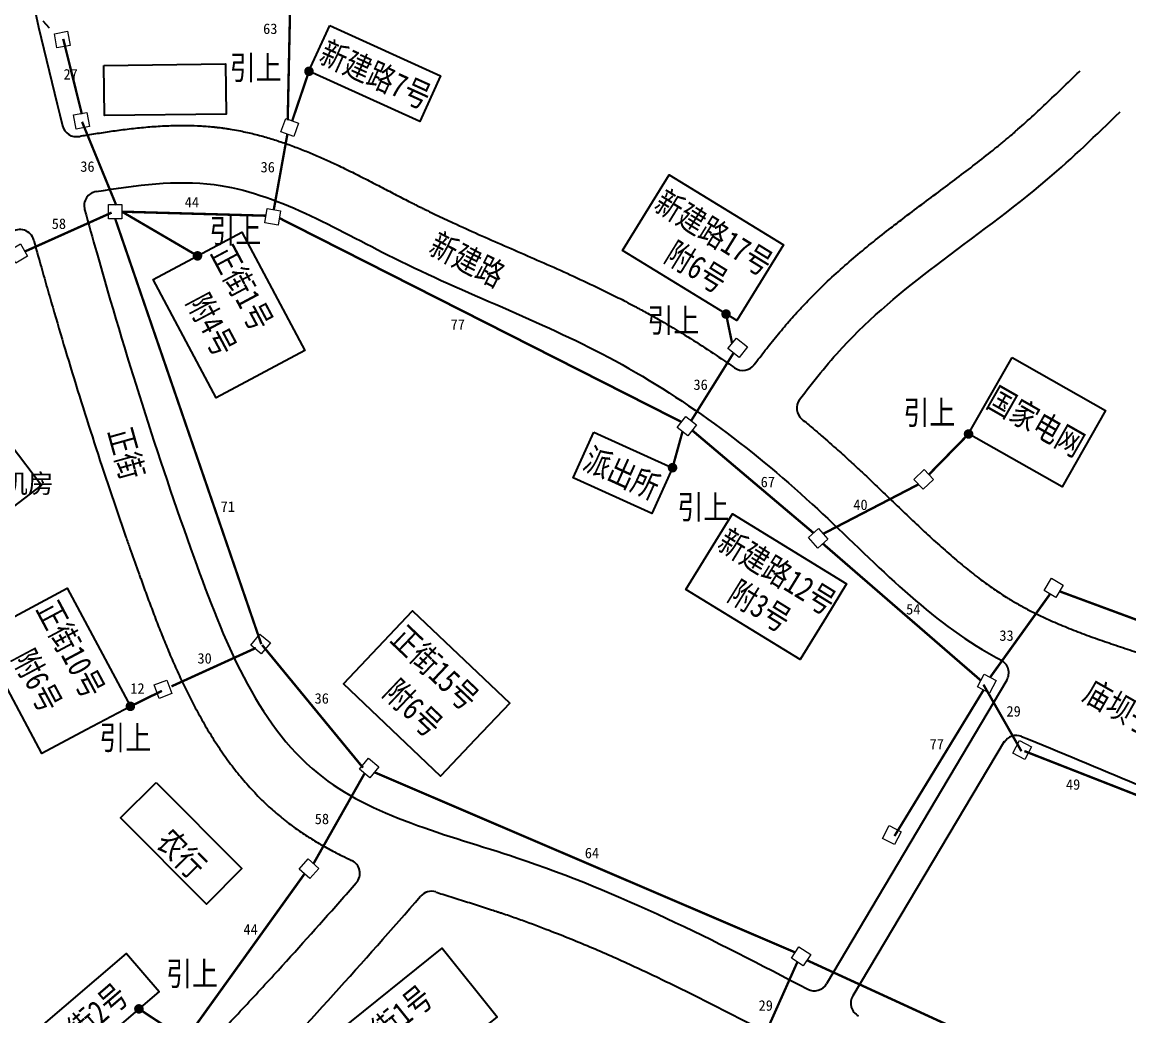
# Model space of a CAD drawing. Header units: millimetres. Extents: x 9364 to 94745, y -5033 to 1060.
# Drawn here: x 93134.2 to 93366.2, y -4014.4 to -3806.2 of the extents above; entities that cross this region are included whole.
import ezdxf
from ezdxf.enums import TextEntityAlignment as Align

# ---------------------------------------------------------------- set-up
doc = ezdxf.new("R2010")
doc.units = ezdxf.units.MM
doc.layers.get('0').update_dxf_attribs({"lineweight": 0})
doc.layers.add('新建管道', color=7, linetype='Continuous')
doc.styles.add('DEVICE_AT', font='', dxfattribs={"height": 3})
doc.styles.add('DEVICE_NAME', font='', dxfattribs={"height": 3})
doc.styles.add('DEVICE_TYPE', font='', dxfattribs={"height": 2.5})
doc.styles.get("Standard").update_dxf_attribs({"font": ''})
doc.styles.add('仿宋_GB2312', font='', dxfattribs={"width": 0.8})
doc.styles.get('DEVICE_AT').set_extended_font_data('SimSun')
doc.styles.get('DEVICE_NAME').set_extended_font_data('SimSun')
doc.styles.get('DEVICE_TYPE').set_extended_font_data('SimSun')
doc.styles.get('Standard').set_extended_font_data('SimSun')
doc.styles.get('仿宋_GB2312').set_extended_font_data('SimSun')

# ---------------------------------------------------------------- blocks, each defined once
blk = doc.blocks.new('分前端')
at = {"lineweight": -3}
h = blk.add_hatch(color=3, dxfattribs=at)
h.paths.add_polyline_path([(0, 1.88), (-1.69, -0.98), (0, 0)])
h.paths.add_polyline_path([(0, 0), (1.69, -0.97), (0.02, 1.91), (0, 1.88)])
h.paths.add_polyline_path([(-1.69, -0.98), (1.69, -0.97), (0, 0)])
at = {"lineweight": -3, "const_width": 0.375}
blk.add_lwpolyline([(0, -2.13, 1), (0, 2.13, 1), (0, -2.13)], format="xyb", dxfattribs=at)
blk.add_lwpolyline([(0.04, 1.95), (-1.69, -0.98), (1.69, -0.97), (0, 1.95)], dxfattribs=at)
at = {"color": 2, "lineweight": -3, "const_width": 0.188}
for points in [[(0, 0), (0, 1.95)], [(0, 0), (-1.69, -0.98)], [(0, 0), (1.69, -0.97)]]:
    blk.add_lwpolyline(points, dxfattribs=at)
at = {"style": 'DEVICE_TYPE', "width": 0.7, "flags": 9}
blk.add_attdef('DEVICE_TYPE', text='', height=1.5, dxfattribs=at).set_placement((0, 3.71), align=Align.MIDDLE_CENTER)
at = {"color": 3, "style": 'DEVICE_NAME', "width": 0.6}
blk.add_attdef('DEVICE_NAME', text='', height=3, dxfattribs=at).set_placement((0, -4.5), align=Align.MIDDLE)
at = {"style": 'DEVICE_AT', "width": 0.7, "flags": 1}
blk.add_attdef('DEVICE_AT', text='', height=1.5, dxfattribs=at).set_placement((0, -7.24), align=Align.MIDDLE)

msp = doc.modelspace()

# ---------------------------------------------------------------- linework, layer by layer
at = {"color": 6}
for points in [[(93140.91, -3808.63), (93143.69, -3808.11), (93144.24, -3811.06), (93141.45, -3811.58)], [(93144.93, -3825.64), (93147.71, -3825.13), (93148.26, -3828.08), (93145.48, -3828.6)], [(93131.35, -3854.07), (93133.8, -3852.65), (93135.31, -3855.24), (93132.86, -3856.66)], [(93282.12, -3874.58), (93283.89, -3872.37), (93286.23, -3874.24), (93284.46, -3876.45)], [(93323.28, -3899.94), (93325.21, -3902.01), (93323.03, -3904.06), (93321.09, -3901.99)], [(93298.98, -3914.14), (93301.11, -3912.26), (93303.09, -3914.51), (93300.97, -3916.39)], [(93349.99, -3922.69), (93352.42, -3924.15), (93350.87, -3926.72), (93348.44, -3925.26)], [(93335.85, -3942.78), (93338.36, -3944.09), (93336.98, -3946.75), (93334.46, -3945.45)], [(93343.22, -3956.7), (93345.73, -3958), (93344.35, -3960.66), (93341.84, -3959.36)], [(93315.9, -3974.52), (93318.42, -3975.83), (93317.03, -3978.49), (93314.52, -3977.19)]]:
    msp.add_lwpolyline(points, close=True, dxfattribs=at)
at = {"color": 1, "const_width": 1}
for points in [[(93193.79, -3816.49, 1), (93194.79, -3816.49, 1)], [(93170.42, -3855.15, 1), (93171.42, -3855.15, 1)], [(93281.23, -3867.35, 1), (93282.23, -3867.35, 1)], [(93332.07, -3892.47, 1), (93333.07, -3892.47, 1)], [(93270.01, -3899.54, 1), (93271.01, -3899.54, 1)], [(93156.35, -3949.53, 1), (93157.35, -3949.53, 1)], [(93158.14, -4012.91, 1), (93159.14, -4012.91, 1)]]:
    msp.add_lwpolyline(points, format="xyb", close=True, dxfattribs=at)
for points in [[(93189.44, -3826.37), (93192.11, -3827.33), (93191.09, -3830.16), (93188.42, -3829.2)], [(93152.26, -3844.4), (93155.09, -3844.4), (93155.09, -3847.4), (93152.26, -3847.4)], [(93185.52, -3845.26), (93188.31, -3845.74), (93187.8, -3848.7), (93185.01, -3848.22)], [(93273.33, -3888.78), (93275.56, -3890.53), (93273.7, -3892.89), (93271.47, -3891.14)], [(93184.01, -3934.4), (93186.21, -3936.19), (93184.3, -3938.51), (93182.11, -3936.72)], [(93161.84, -3945.05), (93164.49, -3944.04), (93165.56, -3946.85), (93162.91, -3947.86)], [(93206.75, -3960.38), (93208.94, -3962.17), (93207.04, -3964.49), (93204.85, -3962.7)], [(93192.23, -3983.63), (93194.1, -3981.51), (93196.36, -3983.49), (93194.49, -3985.61)], [(93295.43, -4002.26), (93296.99, -3999.9), (93299.49, -4001.55), (93297.93, -4003.92)]]:
    msp.add_lwpolyline(points, close=True)
at = {"layer": '新建管道', "linetype": 'ByBlock', "ltscale": 0.5}
for p, q in [((93138.5, -3805.88), (93139.83, -3807.35)), ((93340.58, -3944.03), (93302.82, -4007.66)), ((93340.03, -3956.87), (93308.3, -4010.18))]:
    msp.add_line(p, q, dxfattribs=at)
at = {"layer": '新建管道', "color": 5, "linetype": 'ByBlock', "ltscale": 0.5, "const_width": 0.5}
for points in [[(93189.83, -3826.79), (93190.47, -3796.8)], [(93134.62, -3854.29), (93152.93, -3846.09)], [(93274.44, -3889.66), (93283.29, -3875.52)], [(93274.63, -3891.71), (93300.05, -3913.2)], [(93302.1, -3913.38), (93322.06, -3903.03)], [(93302.03, -3915.45), (93335.15, -3944.12)], [(93337.1, -3943.44), (93349.66, -3925.99)], [(93351.64, -3925.43), (93407.44, -3946.04)], [(93163.46, -3946.29), (93156.85, -3949.53)]]:
    msp.add_lwpolyline(points, dxfattribs=at)
at = {"layer": '新建管道', "linetype": 'ByBlock', "ltscale": 0.5}
for points in [[(93198.64, -3806.91), (93221.86, -3817.43), (93217.52, -3827.02), (93194.29, -3816.49)], [(93151.28, -3815.25), (93176.78, -3814.95), (93176.91, -3825.48), (93151.41, -3825.77)], [(93341.7, -3876.46), (93361.3, -3887.54), (93352.17, -3903.54), (93332.57, -3892.47)], [(93253.99, -3892.08), (93270.51, -3899.54), (93266.17, -3909.13), (93249.65, -3901.67)], [(93162.26, -3965.45), (93180.24, -3983.53), (93172.78, -3990.95), (93154.8, -3972.87)], [(93136.7, -4017.89), (93156.05, -4001.28), (93162.9, -4009.26), (93143.56, -4025.87)], [(93200.33, -4017.78), (93222.22, -4000.19), (93233.77, -4014.55), (93211.87, -4032.14)]]:
    msp.add_lwpolyline(points, close=True, dxfattribs=at)
at = {"layer": '新建管道', "linetype": 'ByBlock', "ltscale": 0.5, "const_width": 0.5}
msp.add_lwpolyline([(93146.69, -3825.49), (93142.77, -3809.7)], dxfattribs=at)
at = {"layer": '新建管道', "color": 1, "linetype": 'ByBlock', "ltscale": 0.5, "const_width": 0.5}
for points in [[(93190.78, -3826.85), (93194.29, -3816.49)], [(93186.91, -3845.5), (93189.76, -3829.68)], [(93155.09, -3845.9), (93185.26, -3846.74)], [(93155.09, -3845.9), (93170.92, -3855.15)], [(93184.3, -3936.51), (93153.67, -3847.4)], [(93188.05, -3847.22), (93230.23, -3868.59)], [(93230.23, -3868.59), (93272.4, -3889.96)], [(93272.59, -3892.02), (93270.51, -3899.54)], [(93165.48, -3945.34), (93183.18, -3937.29)], [(93205.62, -3962.39), (93184.46, -3936.67)], [(93195.23, -3982.5), (93205.94, -3963.6)], [(93207.99, -3963.33), (93296.21, -4001.08)], [(93169.09, -4018.39), (93193.36, -3984.62)], [(93296.68, -4003.09), (93287.67, -4023.27)], [(93298.71, -4002.73), (93385.24, -4042.46)], [(93167.02, -4018.44), (93158.64, -4012.91)]]:
    msp.add_lwpolyline(points, dxfattribs=at)
at = {"layer": '新建管道', "color": 0, "linetype": 'ByBlock', "ltscale": 0.5, "const_width": 0.5}
msp.add_lwpolyline([(93153.88, -3844.53), (93146.72, -3827.07)], dxfattribs=at)
at = {"layer": '新建管道', "linetype": 'ByBlock', "ltscale": 0.5}
for points in [[(93264.26, -3847.11), (93269.79, -3838.16), (93293.74, -3852.85), (93289.49, -3859.76)], [(93289.49, -3859.76), (93283.96, -3868.72), (93260.01, -3854.03), (93264.26, -3847.11)], [(93170.92, -3855.15), (93180.2, -3850.2), (93193.42, -3874.98), (93184.14, -3879.93)], [(93184.14, -3879.93), (93174.86, -3884.89), (93161.64, -3860.11), (93170.92, -3855.15)], [(93131.85, -3894.84), (93138.21, -3903.22), (93115.85, -3920.2), (93109.48, -3911.82)], [(93277.54, -3918.13), (93283.06, -3909.18), (93307.01, -3923.87), (93302.76, -3930.78)], [(93302.76, -3930.78), (93297.24, -3939.74), (93273.29, -3925.05), (93277.54, -3918.13)], [(93134.35, -3929.7), (93143.63, -3924.75), (93156.85, -3949.53), (93147.57, -3954.48)], [(93147.57, -3954.48), (93138.28, -3959.43), (93125.06, -3934.66), (93134.35, -3929.7)], [(93208.77, -3937.16), (93216.01, -3929.53), (93236.38, -3948.87), (93229.13, -3956.5)], [(93229.13, -3956.5), (93221.88, -3964.13), (93201.52, -3944.79), (93208.77, -3937.16)]]:
    msp.add_lwpolyline(points, dxfattribs=at)
at = {"layer": '新建管道', "color": 3, "linetype": 'ByBlock', "ltscale": 0.5, "const_width": 0.5}
for points in [[(93283, -3873.47), (93281.73, -3867.35)], [(93324.25, -3900.97), (93332.57, -3892.47)]]:
    msp.add_lwpolyline(points, dxfattribs=at)
at = {"layer": '新建管道', "color": 4, "linetype": 'ByBlock', "ltscale": 0.5, "const_width": 0.5}
for points in [[(93317.04, -3976.7), (93335.72, -3946.1)], [(93335.69, -3944.98), (93343.66, -3958.93)], [(93344.27, -3958.9), (93398.64, -3980.17)]]:
    msp.add_lwpolyline(points, dxfattribs=at)
at = {"layer": '新建管道', "linetype": 'ByBlock', "ltscale": 0.5}
for centre, start, end in [((93145.55, -3827.18), 194.2922, 281.6061), ((93150.16, -3844.64), 99.2513, 195.276), ((93133.69, -3852.63), 15.4487, 127.6604), ((93285.24, -3876.15), 234.941, 322.8927), ((93299.55, -3887.06), 142.9066, 230.5038), ((93338, -3942.5), 329.3104, 62.346), ((93342.62, -3958.63), 68.5017, 149.3104), ((93201.96, -3984.52), 318.682, 65.1399), ((93219.96, -3991.28), 72.2055, 138.8727), ((93300.24, -4006.12), 242.3164, 329.3104), ((93310.88, -4011.71), 149.3104, 242.3241)]:
    msp.add_arc(centre, 3, start, end, dxfattribs=at)
for points, knots in [([(93164.75, -3654.58), (93145, -3667.22), (93126.53, -3685.39), (93122.57, -3723.64), (93128.15, -3765.21), (93136.43, -3803.53), (93142.64, -3827.92)], [84683.000322, 84683.000322, 84683.000322, 84683.000322, 91162.431386, 92027.071747, 96111.684031, 103684.875951, 103684.875951, 103684.875951, 103684.875951]), ([(93287.63, -3877.96), (93287.63, -3877.95), (93287.63, -3877.95), (93288.39, -3876.94), (93289.17, -3875.94), (93290.74, -3873.92), (93291.55, -3872.91), (93293.21, -3870.89), (93294.05, -3869.88), (93295.14, -3868.63), (93295.36, -3868.39), (93296.01, -3867.65), (93296.45, -3867.16), (93296.99, -3866.57), (93297.08, -3866.47), (93297.27, -3866.27), (93297.36, -3866.17), (93297.54, -3865.97), (93297.64, -3865.87), (93297.91, -3865.57), (93298.1, -3865.38), (93298.66, -3864.79), (93299.03, -3864.4), (93300.16, -3863.25), (93300.92, -3862.49), (93302.87, -3860.61), (93304.07, -3859.49), (93306.49, -3857.32), (93307.71, -3856.26), (93310.15, -3854.19), (93311.38, -3853.18), (93313.84, -3851.2), (93315.08, -3850.23), (93317.11, -3848.66), (93317.91, -3848.04), (93320.07, -3846.4), (93321.41, -3845.39), (93324.09, -3843.38), (93325.42, -3842.4), (93328.04, -3840.44), (93329.34, -3839.47), (93331.91, -3837.53), (93333.18, -3836.56), (93335.67, -3834.63), (93336.89, -3833.66), (93338.38, -3832.45), (93338.67, -3832.22), (93339.54, -3831.51), (93340.11, -3831.03), (93340.79, -3830.46), (93340.91, -3830.36), (93341.12, -3830.18), (93341.2, -3830.11), (93341.35, -3829.98), (93341.42, -3829.93), (93341.55, -3829.81), (93341.62, -3829.75), (93341.82, -3829.58), (93341.96, -3829.46), (93342.37, -3829.11), (93342.64, -3828.87), (93343.45, -3828.16), (93343.99, -3827.68), (93345.67, -3826.18), (93346.8, -3825.14), (93349.06, -3823.02), (93350.2, -3821.94), (93352.48, -3819.74), (93353.63, -3818.63), (93355.17, -3817.13), (93355.57, -3816.75), (93355.96, -3816.37)], [719.885832, 719.885832, 719.885832, 719.885832, 721.310963, 721.310963, 1081.966444, 1081.966444, 1442.621925, 1442.621925, 1803.277407, 1803.277407, 1892.07833, 1892.07833, 2069.680177, 2069.680177, 2105.764477, 2105.764477, 2141.951008, 2141.951008, 2178.13754, 2178.13754, 2250.510603, 2250.510603, 2395.25673, 2395.25673, 2684.748982, 2684.748982, 3131.716159, 3131.716159, 3578.683336, 3578.683336, 4025.650513, 4025.650513, 4472.617689, 4472.617689, 4764.643192, 4764.643192, 5258.517573, 5258.517573, 5752.391954, 5752.391954, 6246.266335, 6246.266335, 6740.140716, 6740.140716, 7234.015096, 7234.015096, 7353.689989, 7353.689989, 7593.039773, 7593.039773, 7644.216583, 7644.216583, 7679.356905, 7679.356905, 7708.400229, 7708.400229, 7737.443553, 7737.443553, 7795.530202, 7795.530202, 7911.703498, 7911.703498, 8144.050092, 8144.050092, 8629.533531, 8629.533531, 9115.016971, 9115.016971, 9600.50041, 9600.50041, 9764.780041, 9764.780041, 9764.780041, 9764.780041]), ([(93297.16, -3885.25), (93300, -3881.49), (93308.35, -3871), (93326.49, -3856.17), (93347.33, -3841.5), (93359.36, -3829.8), (93364.33, -3824.97)], [713.086289, 713.086289, 713.086289, 713.086289, 2124.350435, 4736.681502, 7689.74501, 9764.780041, 9764.780041, 9764.780041, 9764.780041]), ([(93146.15, -3830.12), (93146.74, -3830), (93147.15, -3829.93), (93148.64, -3829.69), (93149.71, -3829.52), (93151.89, -3829.18), (93152.99, -3829.02), (93155.22, -3828.72), (93156.34, -3828.58), (93158.62, -3828.32), (93159.76, -3828.21), (93162.09, -3828.02), (93163.26, -3827.95), (93165.63, -3827.85), (93166.83, -3827.82), (93169, -3827.83), (93169.97, -3827.85), (93171.91, -3827.94), (93172.89, -3828.01), (93174.11, -3828.12), (93174.35, -3828.15), (93174.83, -3828.2), (93175.07, -3828.22), (93175.52, -3828.28), (93175.72, -3828.3), (93176, -3828.34), (93176.08, -3828.35), (93176.23, -3828.37), (93176.31, -3828.38), (93176.54, -3828.41), (93176.69, -3828.43), (93177.14, -3828.5), (93177.45, -3828.54), (93178.35, -3828.69), (93178.95, -3828.8), (93180.53, -3829.1), (93181.5, -3829.32), (93183.42, -3829.78), (93184.36, -3830.03), (93186.23, -3830.57), (93187.16, -3830.86), (93188.98, -3831.46), (93189.88, -3831.77), (93191.65, -3832.43), (93192.53, -3832.77), (93194.27, -3833.47), (93195.12, -3833.82), (93196.82, -3834.56), (93197.66, -3834.93), (93199.32, -3835.69), (93200.14, -3836.08), (93202.04, -3836.99), (93203.12, -3837.52), (93205.24, -3838.58), (93206.29, -3839.11), (93208.36, -3840.18), (93209.38, -3840.71), (93211.4, -3841.76), (93212.4, -3842.28), (93214.38, -3843.3), (93215.36, -3843.8), (93216.57, -3844.41), (93216.82, -3844.54), (93217.16, -3844.71), (93217.26, -3844.75), (93217.42, -3844.84), (93217.5, -3844.87), (93217.64, -3844.95), (93217.72, -3844.98), (93217.94, -3845.09), (93218.09, -3845.17), (93218.53, -3845.39), (93218.83, -3845.53), (93219.72, -3845.97), (93220.32, -3846.25), (93222.11, -3847.11), (93223.31, -3847.67), (93226.29, -3849.05), (93228.07, -3849.85), (93231.66, -3851.44), (93233.46, -3852.23), (93237.1, -3853.82), (93238.93, -3854.61), (93242.6, -3856.22), (93244.45, -3857.03), (93248.15, -3858.69), (93250.01, -3859.54), (93253.73, -3861.27), (93255.59, -3862.17), (93258.01, -3863.36), (93258.55, -3863.64), (93260.19, -3864.46), (93261.28, -3865.03), (93262.58, -3865.72), (93262.8, -3865.83), (93263.23, -3866.06), (93263.44, -3866.18), (93264.08, -3866.52), (93264.51, -3866.76), (93265.79, -3867.46), (93266.64, -3867.94), (93269.17, -3869.38), (93270.84, -3870.37), (93275.72, -3873.34), (93278.87, -3875.4), (93282.49, -3877.89), (93283, -3878.25), (93283.51, -3878.6)], [186.47512, 186.47512, 186.47512, 186.47512, 307.428755, 307.428755, 614.85751, 614.85751, 922.286265, 922.286265, 1229.71502, 1229.71502, 1537.143775, 1537.143775, 1844.57253, 1844.57253, 2152.001285, 2152.001285, 2395.267637, 2395.267637, 2638.533989, 2638.533989, 2696.552701, 2696.552701, 2757.275663, 2757.275663, 2806.437009, 2806.437009, 2825.1865, 2825.1865, 2843.93599, 2843.93599, 2881.434972, 2881.434972, 2956.432936, 2956.432936, 3106.428863, 3106.428863, 3354.238742, 3354.238742, 3602.048622, 3602.048622, 3849.858501, 3849.858501, 4097.66838, 4097.66838, 4345.47826, 4345.47826, 4593.288139, 4593.288139, 4841.098018, 4841.098018, 5088.907898, 5088.907898, 5421.065072, 5421.065072, 5753.222246, 5753.222246, 6085.379421, 6085.379421, 6417.536595, 6417.536595, 6749.693769, 6749.693769, 6835.374171, 6835.374171, 6867.32203, 6867.32203, 6892.910479, 6892.910479, 6918.498928, 6918.498928, 6969.675827, 6969.675827, 7072.029624, 7072.029624, 7276.737219, 7276.737219, 7686.152407, 7686.152407, 8283.880605, 8283.880605, 8881.608802, 8881.608802, 9479.336999, 9479.336999, 10077.065196, 10077.065196, 10674.793394, 10674.793394, 11272.521591, 11272.521591, 11447.25081, 11447.25081, 11796.709249, 11796.709249, 11865.497029, 11865.497029, 11934.284808, 11934.284808, 12071.860366, 12071.860366, 12347.011483, 12347.011483, 12897.313716, 12897.313716, 13963.405078, 13963.405078, 14139.946623, 14139.946623, 14139.946623, 14139.946623]), ([(93149.67, -3841.68), (93158.06, -3840.31), (93180.08, -3837.36), (93214.53, -3858.53), (93259.01, -3874.61), (93299.38, -3904.54), (93323.27, -3930.89), (93338.05, -3939.14), (93339.39, -3939.84)], [324.06432, 324.06432, 324.06432, 324.06432, 2809.793783, 6877.717239, 11834.792284, 17098.277036, 21785.301755, 22248.195016, 22248.195016, 22248.195016, 22248.195016]), ([(93147.26, -3845.43), (93148.09, -3848.46), (93154.86, -3872.82), (93167.37, -3912.64), (93189.31, -3968.48), (93246.18, -3981.67), (93279.33, -3998.54), (93298.85, -4008.78)], [105506.040127, 105506.040127, 105506.040127, 105506.040127, 106458.129627, 113171.432017, 118370.60864, 122909.759791, 129566.288432, 129566.288432, 129566.288432, 129566.288432]), ([(93136.58, -3851.84), (93137.06, -3853.57), (93137.54, -3855.31), (93138.24, -3857.78), (93138.45, -3858.52), (93138.87, -3860.01), (93139.08, -3860.75), (93139.72, -3862.97), (93140.14, -3864.45), (93141.43, -3868.89), (93142.3, -3871.85), (93145.14, -3881.29), (93147.16, -3887.79), (93151.39, -3900.86), (93153.6, -3907.43), (93156.2, -3914.87), (93156.47, -3915.65), (93157.29, -3917.98), (93157.85, -3919.54), (93158.5, -3921.35), (93158.58, -3921.59), (93158.73, -3922.01), (93158.79, -3922.18), (93158.91, -3922.49), (93158.96, -3922.63), (93159.06, -3922.91), (93159.11, -3923.04), (93159.25, -3923.46), (93159.35, -3923.73), (93159.66, -3924.57), (93159.86, -3925.12), (93160.47, -3926.79), (93160.89, -3927.92), (93161.74, -3930.17), (93162.17, -3931.31), (93163.05, -3933.58), (93163.51, -3934.72), (93164.44, -3937), (93164.91, -3938.14), (93165.89, -3940.42), (93166.4, -3941.55), (93167.44, -3943.83), (93167.97, -3944.96), (93169.08, -3947.22), (93169.65, -3948.34), (93170.83, -3950.57), (93171.45, -3951.68), (93172.71, -3953.89), (93173.37, -3954.98), (93174.73, -3957.14), (93175.44, -3958.21), (93176.91, -3960.32), (93177.67, -3961.37), (93179.25, -3963.42), (93180.07, -3964.43), (93181.79, -3966.4), (93182.67, -3967.37), (93184.34, -3969.08), (93185.11, -3969.83), (93186.7, -3971.29), (93187.52, -3972), (93188.48, -3972.78), (93188.59, -3972.87), (93188.81, -3973.06), (93188.93, -3973.15), (93189.27, -3973.42), (93189.5, -3973.6), (93190.18, -3974.13), (93190.64, -3974.47), (93191.92, -3975.4), (93192.75, -3975.96), (93194.41, -3977.05), (93195.25, -3977.57), (93196.94, -3978.57), (93197.79, -3979.05), (93199.5, -3979.98), (93200.36, -3980.42), (93201.89, -3981.17), (93202.55, -3981.49), (93203.22, -3981.8)], [105842.130137, 105842.130137, 105842.130137, 105842.130137, 106382.751888, 106382.751888, 106614.735629, 106614.735629, 106846.719371, 106846.719371, 107310.686853, 107310.686853, 108238.621819, 108238.621819, 110277.896648, 110277.896648, 112317.171477, 112317.171477, 112554.245451, 112554.245451, 113028.393398, 113028.393398, 113102.152265, 113102.152265, 113154.556424, 113154.556424, 113196.148423, 113196.148423, 113237.740421, 113237.740421, 113320.924417, 113320.924417, 113487.292411, 113487.292411, 113820.028397, 113820.028397, 114152.764384, 114152.764384, 114485.50037, 114485.50037, 114818.236356, 114818.236356, 115150.972343, 115150.972343, 115483.708329, 115483.708329, 115816.444316, 115816.444316, 116149.180302, 116149.180302, 116481.916289, 116481.916289, 116814.652275, 116814.652275, 117147.388261, 117147.388261, 117480.124248, 117480.124248, 117812.860234, 117812.860234, 118082.026454, 118082.026454, 118351.192674, 118351.192674, 118387.08414, 118387.08414, 118422.975607, 118422.975607, 118494.75854, 118494.75854, 118638.324406, 118638.324406, 118890.494813, 118890.494813, 119142.66522, 119142.66522, 119394.835628, 119394.835628, 119647.006035, 119647.006035, 119840.834143, 119840.834143, 119840.834143, 119840.834143]), ([(93297.64, -3889.38), (93298.41, -3890.01), (93299.17, -3890.64), (93300.51, -3891.78), (93301.1, -3892.28), (93302.85, -3893.78), (93304, -3894.8), (93305.62, -3896.24), (93306.08, -3896.65), (93306.99, -3897.48), (93307.45, -3897.89), (93308.3, -3898.67), (93308.69, -3899.04), (93309.48, -3899.77), (93309.87, -3900.14), (93311.05, -3901.23), (93311.82, -3901.97), (93313.72, -3903.77), (93314.83, -3904.84), (93317.05, -3906.97), (93318.14, -3908.02), (93320.31, -3910.09), (93321.39, -3911.11), (93323.53, -3913.12), (93324.59, -3914.11), (93326.71, -3916.03), (93327.77, -3916.97), (93329.88, -3918.79), (93330.94, -3919.67), (93333.04, -3921.38), (93334.1, -3922.2), (93336.03, -3923.65), (93336.91, -3924.28), (93338.68, -3925.5), (93339.56, -3926.08), (93340.69, -3926.78), (93340.92, -3926.92), (93341.25, -3927.13), (93341.36, -3927.19), (93341.53, -3927.29), (93341.6, -3927.34), (93341.85, -3927.48), (93342.03, -3927.59), (93342.57, -3927.9), (93342.93, -3928.11), (93344.02, -3928.72), (93344.76, -3929.11), (93346.27, -3929.89), (93347.04, -3930.27), (93348.6, -3931.01), (93349.39, -3931.37), (93351.34, -3932.23), (93352.5, -3932.72), (93354.88, -3933.67), (93356.09, -3934.14), (93358.55, -3935.05), (93359.79, -3935.49), (93362.33, -3936.37), (93363.61, -3936.8), (93366.22, -3937.66), (93367.53, -3938.09), (93370.19, -3938.94), (93371.53, -3939.36), (93374.24, -3940.22), (93375.61, -3940.65), (93377.39, -3941.22), (93377.81, -3941.35), (93378.38, -3941.53), (93378.53, -3941.58), (93378.81, -3941.67), (93378.93, -3941.71), (93379.18, -3941.79), (93379.3, -3941.83), (93379.67, -3941.95), (93379.92, -3942.03), (93380.66, -3942.27), (93381.15, -3942.43), (93382.62, -3942.91), (93383.6, -3943.24), (93385.45, -3943.86), (93386.33, -3944.15), (93387.21, -3944.45)], [15815.590641, 15815.590641, 15815.590641, 15815.590641, 16095.587801, 16095.587801, 16313.199973, 16313.199973, 16748.424316, 16748.424316, 16924.035541, 16924.035541, 17097.03276, 17097.03276, 17250.147106, 17250.147106, 17403.261451, 17403.261451, 17709.490143, 17709.490143, 18161.747051, 18161.747051, 18614.003958, 18614.003958, 19066.260865, 19066.260865, 19518.517773, 19518.517773, 19970.77468, 19970.77468, 20423.031588, 20423.031588, 20875.288495, 20875.288495, 21251.850163, 21251.850163, 21628.411832, 21628.411832, 21726.747726, 21726.747726, 21770.078407, 21770.078407, 21800.187339, 21800.187339, 21874.576128, 21874.576128, 22023.353704, 22023.353704, 22320.908857, 22320.908857, 22618.46401, 22618.46401, 22916.019163, 22916.019163, 23336.751857, 23336.751857, 23757.48455, 23757.48455, 24178.217243, 24178.217243, 24598.949936, 24598.949936, 25019.682629, 25019.682629, 25440.415323, 25440.415323, 25861.148016, 25861.148016, 25988.49793, 25988.49793, 26035.111884, 26035.111884, 26072.710666, 26072.710666, 26110.309447, 26110.309447, 26185.507011, 26185.507011, 26335.902139, 26335.902139, 26636.692395, 26636.692395, 26907.570565, 26907.570565, 26907.570565, 26907.570565]), ([(93343.64, -3955.83), (93351.75, -3959.03), (93376.13, -3969.5), (93411.36, -3983.72), (93416.25, -3964.6), (93501.15, -3990.5), (93532.87, -3977.4), (93530.14, -3954.2), (93560.68, -3937.03), (93597.23, -3946.92), (93604.04, -3981.74), (93609.05, -4002.02), (93611.19, -4007.53), (93612.71, -4010.99)], [23432.049495, 23432.049495, 23432.049495, 23432.049495, 26046.404573, 31307.245827, 35593.83449, 41192.003462, 42124.388588, 45367.446992, 48296.345809, 50602.395346, 53177.196299, 56374.334082, 57160.131193, 57160.131193, 57160.131193, 57160.131193]), ([(93113.97, -4089.37), (93114.18, -4089.02), (93114.39, -4088.67), (93115.44, -4086.96), (93116.29, -4085.62), (93118.58, -4082.1), (93120.04, -4079.95), (93123.05, -4075.74), (93124.59, -4073.66), (93127.74, -4069.58), (93129.34, -4067.57), (93132.6, -4063.61), (93134.25, -4061.66), (93137.6, -4057.81), (93139.29, -4055.91), (93142.7, -4052.14), (93144.42, -4050.28), (93147.88, -4046.6), (93149.62, -4044.77), (93153.1, -4041.15), (93154.84, -4039.35), (93158.33, -4035.78), (93160.07, -4034), (93163.54, -4030.46), (93165.26, -4028.7), (93167.68, -4026.22), (93168.37, -4025.51), (93169.47, -4024.37), (93169.88, -4023.96), (93170.59, -4023.22), (93170.89, -4022.9), (93171.4, -4022.38), (93171.59, -4022.18), (93171.94, -4021.81), (93172.1, -4021.65), (93172.42, -4021.31), (93172.58, -4021.15), (93173.06, -4020.64), (93173.38, -4020.31), (93174.34, -4019.31), (93174.98, -4018.64), (93176.89, -4016.62), (93178.16, -4015.28), (93181.94, -4011.23), (93184.45, -4008.52), (93191.6, -4000.71), (93196.2, -3995.57), (93201.92, -3989.11), (93203.06, -3987.8), (93204.21, -3986.5)], [4237.693603, 4237.693603, 4237.693603, 4237.693603, 4352.451466, 4352.451466, 4800.035984, 4800.035984, 5535.17715, 5535.17715, 6270.318317, 6270.318317, 7005.459483, 7005.459483, 7740.600649, 7740.600649, 8475.741816, 8475.741816, 9210.882982, 9210.882982, 9946.024149, 9946.024149, 10681.165315, 10681.165315, 11416.306482, 11416.306482, 12151.447648, 12151.447648, 12451.01375, 12451.01375, 12625.48311, 12625.48311, 12759.036514, 12759.036514, 12843.410212, 12843.410212, 12913.307403, 12913.307403, 12983.204594, 12983.204594, 13122.998975, 13122.998975, 13402.587738, 13402.587738, 13961.765263, 13961.765263, 15080.120314, 15080.120314, 17167.115568, 17167.115568, 17692.616313, 17692.616313, 17692.616313, 17692.616313]), ([(93106.18, -4133.86), (93111.28, -4121.47), (93127.75, -4081.53), (93173.71, -4038.82), (93205.67, -4003.09), (93217.7, -3989.31)], [0, 0, 0, 0, 3992.034568, 12870.044651, 18373.749892, 18373.749892, 18373.749892, 18373.749892]), ([(93220.88, -3988.43), (93221.36, -3988.58), (93221.85, -3988.74), (93223.5, -3989.26), (93224.66, -3989.63), (93226.95, -3990.35), (93228.09, -3990.7), (93230.34, -3991.42), (93231.45, -3991.77), (93232.98, -3992.27), (93233.42, -3992.42), (93233.93, -3992.59), (93234.02, -3992.62), (93234.34, -3992.72), (93234.58, -3992.8), (93235.29, -3993.04), (93235.76, -3993.2), (93237.18, -3993.69), (93238.12, -3994.02), (93240.93, -3995.03), (93242.8, -3995.73), (93247.69, -3997.62), (93250.71, -3998.85), (93256.7, -4001.4), (93259.67, -4002.72), (93265.59, -4005.44), (93268.53, -4006.85), (93274.4, -4009.71), (93277.33, -4011.18), (93283.18, -4014.15), (93286.1, -4015.66), (93291.95, -4018.71), (93294.88, -4020.25), (93300.77, -4023.35), (93303.72, -4024.9), (93309.65, -4028), (93312.63, -4029.55), (93318.64, -4032.62), (93321.67, -4034.14), (93325.83, -4036.18), (93326.93, -4036.72), (93328.34, -4037.4), (93328.64, -4037.54), (93329.24, -4037.83), (93329.54, -4037.98), (93330.44, -4038.41), (93331.05, -4038.69), (93332.86, -4039.55), (93334.07, -4040.11), (93337.72, -4041.8), (93340.16, -4042.9), (93347.79, -4046.24), (93353.02, -4048.42), (93359.54, -4050.95), (93360.76, -4051.42), (93361.98, -4051.88)], [121556.056762, 121556.056762, 121556.056762, 121556.056762, 121699.664369, 121699.664369, 122047.656604, 122047.656604, 122395.64884, 122395.64884, 122743.641075, 122743.641075, 122882.461654, 122882.461654, 122909.903213, 122909.903213, 122986.439586, 122986.439586, 123139.512331, 123139.512331, 123445.657823, 123445.657823, 124057.948806, 124057.948806, 125062.578747, 125062.578747, 126067.208688, 126067.208688, 127071.838629, 127071.838629, 128076.468571, 128076.468571, 129081.098512, 129081.098512, 130085.728453, 130085.728453, 131090.358394, 131090.358394, 132094.988335, 132094.988335, 133099.618276, 133099.618276, 133460.688248, 133460.688248, 133558.591291, 133558.591291, 133656.494335, 133656.494335, 133852.300421, 133852.300421, 134243.912594, 134243.912594, 135027.136939, 135027.136939, 136673.035439, 136673.035439, 137052.064287, 137052.064287, 137052.064287, 137052.064287])]:
    msp.add_open_spline(points, degree=3, knots=knots, dxfattribs=at)

# ---------------------------------------------------------------- block references
at = {"color": 5}
ref = msp.add_blockref('分前端', (93123.51, -3895.89), dxfattribs=dict(at, xscale=1.85339431141338, yscale=1.853394311545072, zscale=1.853394311483545))
ref.add_attrib('DEVICE_NAME', '东溪广电机房', dxfattribs={"color": 3, "height": 4, "style": 'DEVICE_NAME'}).set_placement((93124.41, -3902.84), align=Align.MIDDLE_CENTER)

# ---------------------------------------------------------------- texts
at = {"lineweight": -3}
for s, p in [('63', (93184.68, -3808.67)), ('27', (93142.83, -3818.21)), ('36', (93146.35, -3837.54)), ('36', (93184.15, -3837.66)), ('44', (93168.25, -3845)), ('58', (93140.36, -3849.52)), ('77', (93223.99, -3870.63)), ('36', (93274.9, -3883.24)), ('67', (93288.99, -3903.62)), ('71', (93175.77, -3908.79)), ('40', (93308.41, -3908.4)), ('54', (93319.48, -3930.28)), ('33', (93339.03, -3935.8)), ('30', (93170.91, -3940.57)), ('12', (93156.84, -3946.88)), ('36', (93195.47, -3948.97)), ('29', (93340.52, -3951.66)), ('77', (93324.41, -3958.55)), ('49', (93352.99, -3967)), ('58', (93195.5, -3974.21)), ('64', (93252.12, -3981.35)), ('44', (93180.55, -3997.37)), ('29', (93288.55, -4013.3))]:
    msp.add_text(s, height=2.205, dxfattribs=at).set_placement(p)
at = {"style": '仿宋_GB2312', "width": 0.8}
for s, rotation, p in [('新建路7号', 335.6237, (93196.07, -3814.4)), ('新建路17号', 328.3323, (93266.29, -3845.26)), ('新建路', 332.924, (93219.06, -3854.45)), ('正街1号', 298.0831, (93173.6, -3854.57)), ('附6号', 328.3323, (93268.46, -3856.05)), ('附4号', 298.0831, (93168.49, -3864.75)), ('国家电网', 330.2962, (93336, -3886.59)), ('正街', 285.564, (93152.15, -3891.92)), ('派出所', 335.6237, (93251.42, -3899.57)), ('新建路12号', 328.3323, (93279.56, -3916.28)), ('附3号', 328.3323, (93281.73, -3927.07)), ('正街10号', 298.0831, (93137.03, -3929.12)), ('正街15号', 316.4753, (93211.13, -3935.76)), ('附6号', 298.0831, (93131.92, -3939.3)), ('附6号', 316.4753, (93209.49, -3947.03)), ('庙坝子', 330.2962, (93356.11, -3947.95)), ('农行', 314.8337, (93161.94, -3978.25)), ('新街2号', 40.6628, (93142.41, -4023.38)), ('正街1号', 38.7863, (93205.85, -4023.45))]:
    msp.add_text(s, height=5, rotation=rotation, dxfattribs=at).set_placement(p)
at = {"color": 1, "style": '仿宋_GB2312', "width": 0.8}
for p in [(93177.64, -3818.25), (93173.39, -3852.45), (93265.21, -3871.18), (93318.88, -3890.49), (93271.49, -3910.29), (93150.31, -3958.63), (93164.32, -4008.04)]:
    msp.add_text('引上', height=5, dxfattribs=at).set_placement(p)

doc.saveas('drawing.dxf')
